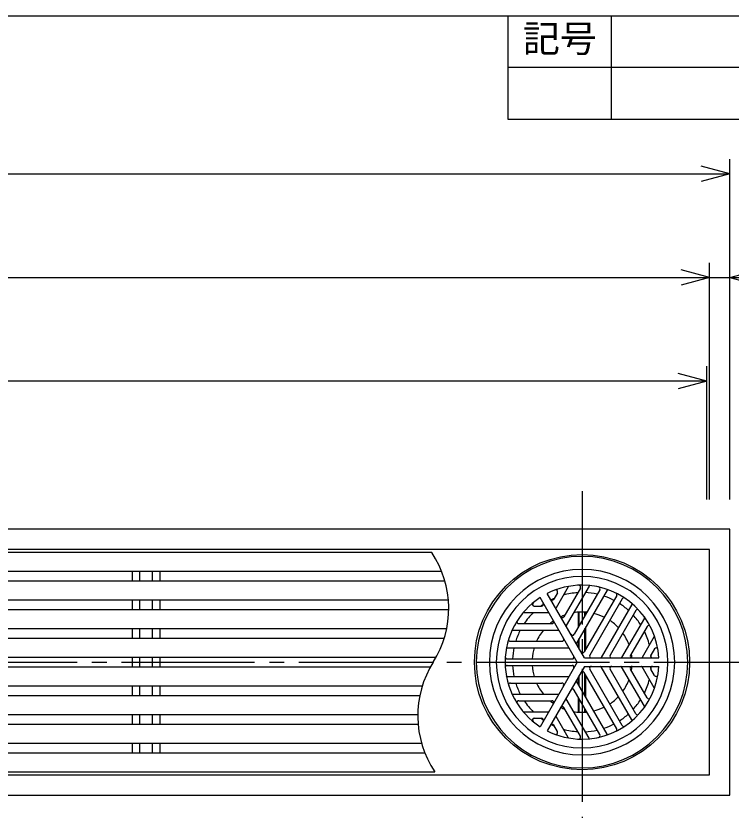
# Model space of a CAD drawing. Units: millimetres, scale not verified. Extents: x -1092 to 1092, y -744 to 696.
# Drawn here: x -30.3 to 356.7, y 266.5 to 696 of the extents above; entities that cross this region are included whole.
import ezdxf
from ezdxf.enums import TextEntityAlignment as Align

# ---------------------------------------------------------------- set-up
doc = ezdxf.new("R2010")
doc.units = ezdxf.units.MM
doc.header["$LTSCALE"] = 8
doc.linetypes.add('CHAIN2', pattern=[12, 9, -1, 1, -1])
for name, color, linetype in [('0-0_計極細', 2, 'Continuous'), ('0-1_計細線', 3, 'Continuous'), ('0-5_寸法線', 7, 'Continuous'), ('0-7_枠細線', 5, 'Continuous'), ('0-8_枠中線', 5, 'Continuous')]:
    doc.layers.add(name, color=color, linetype=linetype)
doc.styles.add('ＭＳ ゴシック', font='')
doc.styles.get('ＭＳ ゴシック').set_extended_font_data('MS Gothic')

msp = doc.modelspace()

# ---------------------------------------------------------------- linework, layer by layer
at = {"layer": '0-0_計極細', "linetype": 'CHAIN2'}
for p, q in [((276.004, 438.969), (276.004, -145.328)), ((-549.168, 346.534), (365.861, 346.534))]:
    msp.add_line(p, q, dxfattribs=at)
at = {"layer": '0-0_計極細'}
for p, q in [((32.504, 395.784), (32.504, 390.284)), ((36.554, 395.784), (36.554, 390.284)), ((43.454, 395.784), (43.454, 390.284)), ((47.504, 395.784), (47.504, 390.284)), ((268.56, 387.326), (261.955, 375.886)), ((275.114, 386.635), (266.156, 371.12)), ((279.79, 387.711), (267.459, 366.353)), ((262.642, 384.1), (260.652, 380.653)), ((285.597, 385.726), (271.66, 361.587)), ((289.517, 385.492), (272.963, 356.82)), ((294.758, 382.527), (277.163, 352.053)), ((32.504, 380.284), (32.504, 374.784)), ((36.554, 380.284), (36.554, 374.784)), ((43.454, 380.284), (43.454, 374.784)), ((47.504, 380.284), (47.504, 374.784)), ((297.799, 380.771), (280.205, 350.297)), ((250.153, 376.89), (254.134, 376.89)), ((302.987, 377.715), (286.433, 349.043)), ((305.15, 374.437), (291.213, 350.297)), ((244.4, 373.377), (257.61, 373.377)), ((273.998, 365.636), (273.998, 373.554)), ((274.5, 366.506), (274.5, 373.586)), ((277.51, 371.72), (277.51, 373.586)), ((278.012, 372.589), (278.012, 373.554)), ((309.772, 370.401), (297.441, 349.043)), ((241.722, 367.357), (259.638, 367.357)), ((278.012, 353.523), (278.012, 365.564)), ((311.179, 365.813), (302.221, 350.297)), ((32.504, 364.784), (32.504, 359.284)), ((36.554, 364.784), (36.554, 359.284)), ((43.454, 364.784), (43.454, 359.284)), ((47.504, 364.784), (47.504, 359.284)), ((238.452, 363.844), (263.114, 363.844)), ((277.51, 352.654), (277.51, 364.695)), ((237.267, 357.823), (265.142, 357.823)), ((273.998, 354.526), (273.998, 358.612)), ((274.5, 353.657), (274.5, 359.481)), ((315.054, 360.483), (308.449, 349.043)), ((235.51, 354.311), (268.618, 354.311)), ((315.219, 353.745), (313.229, 350.297)), ((32.504, 349.284), (32.504, 343.784)), ((36.554, 349.284), (36.554, 343.784)), ((43.454, 349.284), (43.454, 343.784)), ((47.504, 349.284), (47.504, 343.784)), ((235.457, 348.29), (270.646, 348.29)), ((235.457, 344.778), (270.646, 344.778)), ((302.987, 315.353), (286.433, 344.026)), ((309.772, 322.668), (297.441, 344.026)), ((315.054, 332.585), (308.449, 344.026)), ((274.5, 333.587), (274.5, 339.411)), ((294.758, 310.541), (277.163, 341.015)), ((277.51, 328.373), (277.51, 340.415)), ((278.012, 327.504), (278.012, 339.546)), ((297.799, 312.297), (280.205, 342.771)), ((305.15, 318.631), (291.213, 342.771)), ((311.179, 327.255), (302.221, 342.771)), ((315.219, 339.324), (313.229, 342.771)), ((235.51, 338.757), (268.618, 338.757)), ((237.267, 335.245), (265.142, 335.245)), ((289.517, 307.576), (272.963, 336.249)), ((273.998, 334.456), (273.998, 338.542)), ((32.504, 333.784), (32.504, 328.284)), ((36.554, 333.784), (36.554, 328.284)), ((43.454, 333.784), (43.454, 328.284)), ((47.504, 333.784), (47.504, 328.284)), ((285.597, 307.342), (271.66, 331.482)), ((238.452, 329.224), (263.114, 329.224)), ((279.79, 305.358), (267.459, 326.715)), ((273.998, 319.515), (273.998, 327.432)), ((274.5, 319.482), (274.5, 326.563)), ((241.722, 325.712), (259.638, 325.712)), ((32.504, 318.284), (32.504, 312.784)), ((36.554, 318.284), (36.554, 312.784)), ((43.454, 318.284), (43.454, 312.784)), ((47.504, 318.284), (47.504, 312.784)), ((244.4, 319.691), (257.61, 319.691)), ((275.114, 306.433), (266.156, 321.949)), ((277.51, 319.482), (277.51, 321.349)), ((278.012, 319.515), (278.012, 320.48)), ((250.153, 316.179), (254.134, 316.179)), ((268.56, 305.742), (261.955, 317.182)), ((262.642, 308.968), (260.652, 312.416)), ((32.504, 302.784), (32.504, 297.284)), ((36.554, 302.784), (36.554, 297.284)), ((43.454, 302.784), (43.454, 297.284)), ((47.504, 302.784), (47.504, 297.284))]:
    msp.add_line(p, q, dxfattribs=at)
for centre, radius, start, end in [((149.582, 375.534), 54.312, 327.72738, 33.84606), ((276.005, 346.534), 50.153, 90, 270), ((276.005, 346.534), 50.153, 270, 90), ((268.995, 387.076), 0.502, 99.81001, 150), ((274.245, 387.137), 1.004, 330, 92.48216), ((280.225, 387.46), 0.502, 84.11294, 150), ((284.728, 386.228), 1.004, 330, 77.60597), ((261.773, 384.602), 1.004, 330, 110.49823), ((276.005, 346.534), 37.631, 93.596, 105.50678), ((276.005, 346.534), 37.631, 77.4576, 87.38711), ((276.005, 346.534), 37.631, 77.4576, 87.38711), ((276.005, 346.534), 37.631, 62.67477, 71.92708), ((289.951, 385.241), 0.502, 70.18513, 150), ((293.889, 383.029), 1.004, 330, 63.89345), ((250.153, 377.893), 1.004, 129.50177, 270), ((254.134, 377.893), 1.004, 270, 30), ((259.783, 381.154), 1.004, 210, 330), ((276.005, 346.534), 37.631, 113.77152, 116.31965), ((276.005, 346.534), 37.631, 48.07292, 57.32523), ((298.668, 380.269), 1.004, 56.10655, 150), ((302.553, 377.966), 0.502, 330, 49.81487), ((276.005, 346.534), 37.631, 123.68035, 126.22848), ((262.39, 375.635), 0.502, 150, 210), ((306.019, 373.936), 1.004, 42.39403, 150), ((244.4, 372.876), 0.502, 90, 140.18999), ((276.005, 346.534), 37.631, 134.49322, 146.404), ((257.61, 372.876), 0.502, 30, 90), ((265.287, 371.621), 1.004, 210, 330), ((276.005, 346.534), 27.094, 110.22104, 115.21981), ((276.005, 346.534), 27.094, 84.62432, 99.70902), ((276.005, 346.534), 27.094, 84.62432, 90), ((276.005, 346.534), 27.094, 63.71622, 76.68065), ((276.005, 346.534), 37.631, 32.61289, 42.5424), ((309.338, 370.652), 0.502, 330, 35.88706), ((241.722, 368.36), 1.004, 147.51784, 270), ((276.005, 346.534), 27.094, 124.78019, 129.77896), ((259.638, 368.36), 1.004, 270, 30), ((267.894, 366.102), 0.502, 150, 210), ((276.005, 346.534), 27.094, 43.31935, 56.28378), ((312.048, 365.311), 1.004, 27.51784, 150), ((238.452, 363.343), 0.502, 90, 155.88706), ((276.005, 346.534), 37.631, 152.61289, 162.5424), ((276.005, 346.534), 27.094, 140.29098, 155.37568), ((263.114, 363.343), 0.502, 30, 90), ((270.791, 362.088), 1.004, 210, 330), ((276.005, 346.534), 27.094, 20.29098, 35.37568), ((276.005, 346.534), 37.631, 14.49322, 26.40401), ((237.267, 358.827), 1.004, 162.39403, 270), ((265.142, 358.827), 1.004, 270, 30), ((273.398, 356.569), 0.502, 150, 210), ((235.51, 353.813), 0.502, 89.99378, 169.80868), ((276.005, 346.534), 37.631, 168.07292, 177.32523), ((276.005, 346.534), 27.094, 163.31935, 176.28378), ((268.618, 353.81), 0.502, 30, 90), ((316.088, 353.243), 1.004, 9.50177, 150), ((235.456, 349.297), 1.004, 176.10043, 269.99386), ((270.646, 349.294), 1.004, 270, 30), ((276.294, 352.555), 1.004, 210, 330), ((276.294, 352.555), 1.004, 253.22135, 330), ((281.074, 349.796), 1.004, 150, 270), ((285.999, 349.294), 0.502, 270, 330), ((292.082, 349.796), 1.004, 150, 270), ((297.007, 349.294), 0.502, 270, 330), ((303.09, 349.796), 1.004, 150, 270), ((276.005, 346.534), 27.094, 4.78019, 9.77896), ((308.015, 349.294), 0.502, 270, 330), ((314.098, 349.796), 1.004, 150, 270), ((276.005, 346.534), 37.631, 3.68035, 6.22848), ((241.426, 317.534), 54.312, 147.72738, 213.84606), ((235.457, 343.775), 1.004, 90, 183.89345), ((276.005, 346.534), 37.631, 182.67477, 191.92708), ((276.005, 346.534), 27.094, 183.71622, 196.68065), ((270.646, 343.775), 1.004, 330, 90), ((281.074, 343.273), 1.004, 90, 210), ((285.999, 343.775), 0.502, 30, 90), ((292.082, 343.273), 1.004, 90, 210), ((297.007, 343.775), 0.502, 30, 90), ((303.09, 343.273), 1.004, 90, 210), ((276.005, 346.534), 27.094, 350.22104, 355.21981), ((308.015, 343.775), 0.502, 30, 90), ((314.098, 343.273), 1.004, 90, 210), ((276.005, 346.534), 37.631, 353.77152, 356.31965), ((276.294, 340.513), 1.004, 30, 150), ((276.294, 340.513), 1.004, 30, 106.77865), ((316.088, 339.825), 1.004, 210, 350.49823), ((235.508, 339.262), 0.502, 190.17883, 269.99383), ((237.267, 334.242), 1.004, 90, 197.60597), ((276.005, 346.534), 37.631, 197.4576, 207.38711), ((276.005, 346.534), 27.094, 204.62432, 219.70902), ((265.142, 334.242), 1.004, 330, 90), ((268.618, 339.259), 0.502, 270, 330), ((273.398, 336.499), 0.502, 150, 210), ((276.005, 346.534), 27.094, 324.62432, 339.70902), ((276.005, 346.534), 37.631, 333.59599, 345.50678), ((270.791, 330.98), 1.004, 30, 150), ((238.452, 329.726), 0.502, 204.11294, 270), ((263.114, 329.726), 0.502, 270, 330), ((267.894, 326.966), 0.502, 150, 210), ((276.005, 346.534), 27.094, 303.71622, 316.68065), ((312.048, 327.757), 1.004, 210, 332.48216), ((241.722, 324.708), 1.004, 90, 212.48216), ((276.005, 346.534), 37.631, 213.59599, 225.50678), ((276.005, 346.534), 27.094, 230.22104, 235.21981), ((259.638, 324.708), 1.004, 330, 90), ((265.287, 321.447), 1.004, 30, 150), ((276.005, 346.534), 27.094, 283.31935, 296.28378), ((276.005, 346.534), 37.631, 317.4576, 327.38711), ((309.338, 322.417), 0.502, 324.11294, 30), ((257.61, 320.193), 0.502, 270, 330), ((276.005, 346.534), 27.094, 244.78019, 249.77896), ((276.005, 346.534), 27.094, 260.29098, 275.37568), ((276.005, 346.534), 37.631, 302.67477, 311.92708), ((306.019, 319.133), 1.004, 210, 317.60597), ((250.153, 315.175), 1.004, 90, 230.49823), ((276.005, 346.534), 37.631, 233.77152, 236.31965), ((254.134, 315.175), 1.004, 330, 90), ((262.39, 317.433), 0.502, 149.99998, 210.00002), ((302.553, 315.103), 0.502, 310.18513, 30), ((259.783, 311.914), 1.004, 30, 150), ((276.005, 346.534), 37.631, 243.68035, 246.22848), ((276.005, 346.534), 37.631, 254.49322, 266.404), ((276.005, 346.534), 37.631, 272.61289, 282.5424), ((276.005, 346.534), 37.631, 288.07292, 297.32523), ((293.889, 310.039), 1.004, 296.10655, 30), ((298.668, 312.799), 1.004, 210, 303.89345), ((261.773, 308.466), 1.004, 249.50177, 30), ((268.995, 305.993), 0.502, 210, 260.18999), ((274.245, 305.931), 1.004, 267.51784, 30), ((280.225, 305.608), 0.502, 210, 275.88706), ((284.728, 306.84), 1.004, 282.39403, 30), ((289.951, 307.827), 0.502, 210, 289.81487)]:
    msp.add_arc(centre, radius, start, end, dxfattribs=at)
at = {"layer": '0-1_計細線'}
for p, q in [((194.69, 405.784), (-527.496, 405.784)), ((-527.496, 395.784), (199.978, 395.784)), ((201.853, 390.284), (-527.496, 390.284)), ((277.308, 348.792), (257.168, 383.675)), ((-527.496, 380.284), (203.686, 380.284)), ((273.398, 346.534), (253.258, 381.418)), ((203.889, 374.784), (-527.496, 374.784)), ((-527.496, 364.784), (202.82, 364.784)), ((201.406, 359.284), (-527.496, 359.284)), ((-527.496, 349.284), (197.129, 349.284)), ((277.308, 348.792), (276.005, 351.05)), ((277.308, 348.792), (279.915, 348.792)), ((277.308, 348.792), (317.588, 348.792)), ((193.878, 343.784), (-493.496, 343.784)), ((273.398, 346.534), (253.258, 311.651)), ((277.308, 344.276), (257.168, 309.393)), ((277.308, 344.276), (317.588, 344.276)), ((-493.496, 333.784), (189.601, 333.784)), ((188.188, 328.284), (-527.496, 328.284)), ((-527.496, 318.284), (187.119, 318.284)), ((187.322, 312.784), (-527.496, 312.784)), ((-527.496, 302.784), (189.155, 302.784)), ((191.03, 297.284), (-527.496, 297.284)), ((-527.496, 287.284), (196.317, 287.284))]:
    msp.add_line(p, q, dxfattribs=at)
for points in [[(-539.996, 418.534), (-539.996, 274.534), (356.004, 274.534), (356.004, 418.534)], [(-528.996, 407.534), (-528.996, 285.534), (345.004, 285.534), (345.004, 407.534)]]:
    msp.add_lwpolyline(points, close=True, dxfattribs=at)
msp.add_circle((276.005, 346.534), 58.202, dxfattribs=at)
for centre, radius, start, end in [((276.005, 346.534), 57.199, 90, 270), ((276.005, 346.534), 57.199, 270, 90), ((276.005, 346.534), 46.411, 90, 270), ((276.005, 346.534), 46.411, 270, 90), ((276.005, 346.534), 41.645, 90, 116.89208), ((276.005, 346.534), 41.645, 3.10792, 90), ((276.005, 346.534), 41.645, 123.10792, 236.89208), ((314.62, 360.734), 0.502, 330, 20.18999), ((276.005, 346.534), 41.645, 270, 356.89208), ((314.62, 332.334), 0.502, 339.81001, 30), ((244.4, 320.193), 0.502, 219.81001, 270), ((276.005, 346.534), 41.645, 243.10792, 270)]:
    msp.add_arc(centre, radius, start, end, dxfattribs=at)
at = {"layer": '0-5_寸法線'}
for p, q in [((356.004, 434.534), (356.004, 618.534)), ((356.004, 610.534), (340.549, 614.675)), ((-539.996, 610.534), (356.004, 610.534)), ((356.004, 610.534), (340.549, 606.393)), ((345.004, 554.534), (329.549, 558.675)), ((345.004, 434.534), (345.004, 562.534)), ((356.004, 434.534), (356.004, 562.534)), ((356.004, 554.534), (371.459, 558.675)), ((-528.996, 554.534), (345.004, 554.534)), ((345.004, 554.534), (329.549, 550.393)), ((345.004, 554.534), (399.281, 554.534)), ((356.004, 554.534), (371.459, 550.393)), ((343.504, 498.534), (328.049, 502.675)), ((343.504, 434.534), (343.504, 506.534)), ((343.504, 498.534), (-527.496, 498.534)), ((343.504, 498.534), (328.049, 494.393))]:
    msp.add_line(p, q, dxfattribs=at)
at = {"layer": '0-7_枠細線'}
for p, q in [((236, 640), (236, 696)), ((292, 640), (292, 696)), ((1092, 668), (236, 668)), ((1092, 640), (236, 640))]:
    msp.add_line(p, q, dxfattribs=at)
at = {"layer": '0-8_枠中線'}
msp.add_lwpolyline([(-1092, -744), (-1092, 696), (1092, 696), (1092, -744)], close=True, dxfattribs=at)

# ---------------------------------------------------------------- texts
at = {"layer": '0-7_枠細線', "style": 'ＭＳ ゴシック'}
msp.add_text('記号', height=14.66, dxfattribs=at).set_placement((244, 672), align=Align.BOTTOM_LEFT)

doc.saveas('drawing.dxf')
